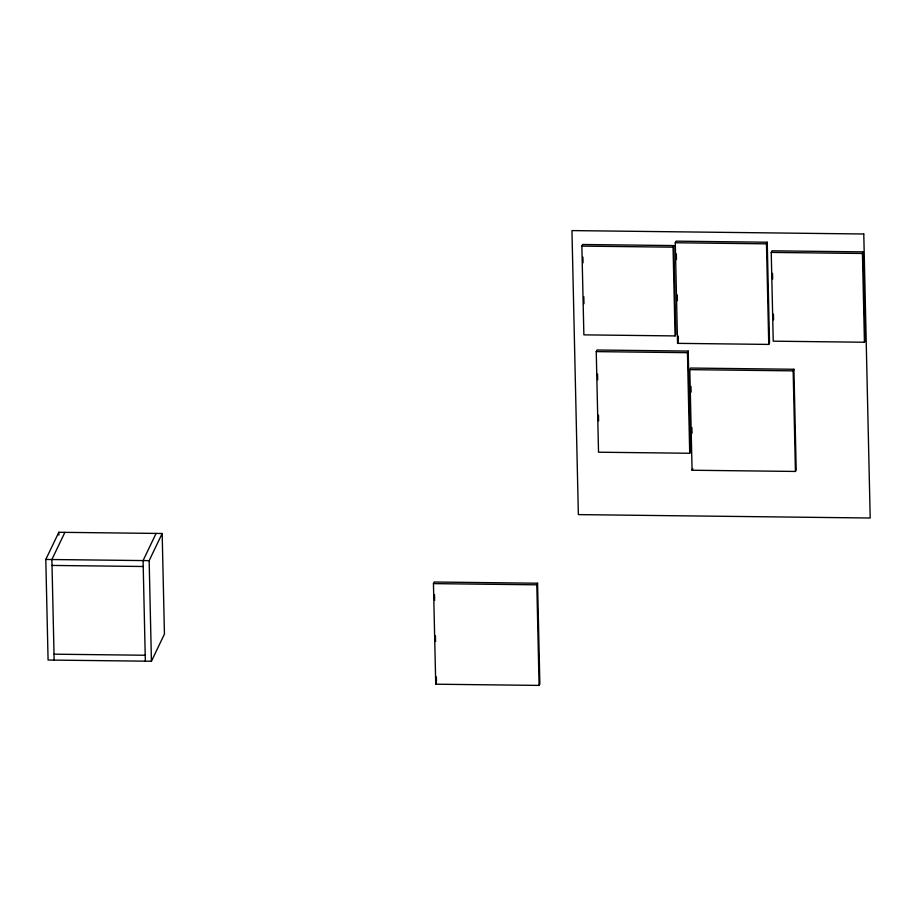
<?xml version="1.0" encoding="UTF-8"?>
<svg xmlns="http://www.w3.org/2000/svg" width="916" height="916" viewBox="0 0 916 916"><rect width="100%" height="100%" fill="white"/><g stroke="black" fill="none" stroke-linecap="round" stroke-linejoin="round"><path stroke-width="1.37" d="M45.8 559.447L58.819 532.288L162.166 533.49L164.445 634.078L151.426 661.237L48.079 660.035L45.8 559.447L149.159 560.649L162.166 533.49M64.887 532.356L51.88 559.516L54.158 660.104M156.086 533.421L143.079 560.581L145.346 661.169M581.866 246.106L582.622 244.503L673.821 245.568L675.836 334.329L675.069 335.92L583.87 334.855L581.866 246.106L673.054 247.171L673.821 245.568M433.451 583.618L434.218 582.015L537.577 583.229L539.856 683.817L539.089 685.408L435.73 684.206L433.451 583.618L536.81 584.82L537.577 583.229M435.73 684.206L436.497 682.603M596.247 351.618L597.014 350.015L688.214 351.08L690.481 451.668L689.714 453.271L598.526 452.206L596.247 351.618L687.447 352.683L688.214 351.08M675.275 242.763L676.042 241.16L767.242 242.225L769.52 342.813L768.753 344.416L677.554 343.351L675.275 242.763L766.474 243.828L767.242 242.225M677.554 343.351L678.321 341.748M689.805 369.652L690.561 368.049L793.92 369.262L796.199 469.851L795.432 471.442L692.072 470.24L689.805 369.652L793.153 370.854L793.92 369.262M771.238 252.415L772.005 250.824L863.204 251.889L865.208 340.637L864.441 342.24L773.241 341.176L771.238 252.415L862.437 253.48L863.204 251.889M692.072 470.24L692.84 468.637M52.017 565.435L143.217 566.5M54.021 654.184L145.22 655.249M862.437 253.48L864.441 342.24M793.153 370.854L795.432 471.442M772.52 273.369L772.646 279.002M773.436 314.222L773.562 319.856M766.474 243.828L768.753 344.416M690.985 386.472L691.111 392.14M691.912 427.554L692.038 433.222M687.447 352.683L689.714 453.271M676.329 253.915L676.466 259.583M677.268 294.998L677.393 300.666M678.195 336.08L678.287 340.34M673.054 247.171L675.069 335.92M597.553 374.106L597.69 379.774M598.48 415.188L598.617 420.856M582.908 257.19L583.045 262.823M583.801 296.635L583.961 303.677M536.81 584.82L539.089 685.408M434.505 594.77L434.631 600.438M435.432 635.853L435.569 641.521M436.371 676.947L436.463 681.195M149.159 560.649L151.426 661.237M58.819 532.288L58.876 535.116M863.777 233.992L571.95 230.592L578.362 514.609L870.2 518.009L863.777 233.992"/></g></svg>
